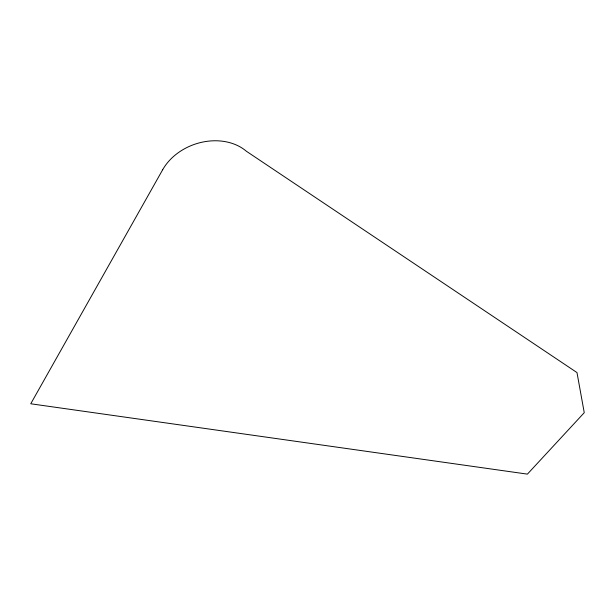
<?xml version="1.0" encoding="UTF-8"?>
<svg xmlns="http://www.w3.org/2000/svg" width="615" height="615" viewBox="0 0 615 615"><rect width="100%" height="100%" fill="white"/><g stroke="black" fill="none" stroke-linecap="round" stroke-linejoin="round"><path stroke-width="0.92" d="M162.675 169.732L30.75 403.778L527.409 474.127L584.25 412.688L576.985 372.575L246.423 151.282A51.46 40.513 -19.2 0 0 162.675 169.732"/></g></svg>
